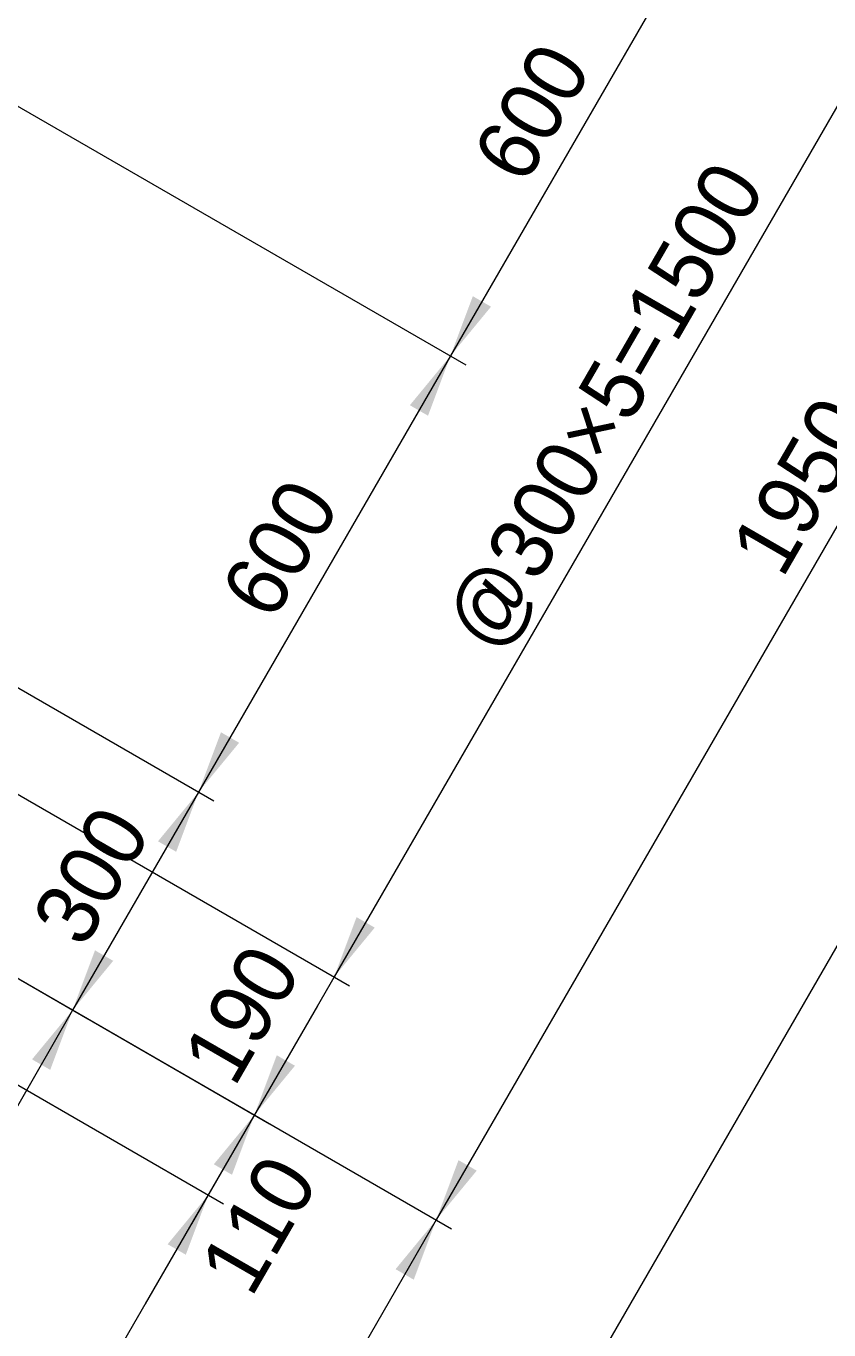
# Model space of a CAD drawing. Units: millimetres at full size, sheet at 1:30; some dimension numbers follow another scale. Extents: x 300 to 12300, y 300 to 8610.
# Drawn here: x 7298 to 8255, y 4040 to 5593 of the extents above; entities that cross this region are included whole.
import ezdxf
from ezdxf.enums import TextEntityAlignment as Align

# ---------------------------------------------------------------- set-up
doc = ezdxf.new("R2010")
doc.units = ezdxf.units.MM
doc.header["$LTSCALE"] = 30
doc.layers.add('寸法', color=7, linetype='Continuous', lineweight=13)
doc.styles.add('ＭＳ Ｐゴシック', font='')
doc.styles.get('ＭＳ Ｐゴシック').set_extended_font_data('MS PGothic')

# ---------------------------------------------------------------- blocks, each defined once
blk = doc.blocks.new('filled_arrow')
at = {"color": 0, "linetype": 'Continuous', "lineweight": -2}
blk.add_solid([(7.5, 1.25), (0, 0), (7.5, -1.25)], dxfattribs=at)

msp = doc.modelspace()

# ---------------------------------------------------------------- linework, layer by layer
at = {"layer": '寸法'}
for p, q in [((8761.71, 5859.54), (7786.71, 4170.79)), ((6754.98, 5805.74), (7821.91, 5189.75)), ((6754.98, 5805.74), (7821.91, 5189.75)), ((8415.23, 5759.4), (7665.23, 4460.36)), ((8103.7, 5719.82), (7803.73, 5200.25)), ((8903.22, 5604.63), (6203.22, 928.09)), ((6454.98, 5286.13), (7521.91, 4670.14)), ((6454.98, 5286.13), (7521.91, 4670.14)), ((7803.73, 5200.25), (7503.73, 4680.64)), ((6404.41, 5188.3), (7683.41, 4449.86)), ((6404.41, 5188.3), (7683.41, 4449.86)), ((6356.92, 4996.28), (7804.9, 4160.29)), ((6356.92, 4996.28), (7804.9, 4160.29)), ((6356.92, 4996.28), (7588.39, 4285.29)), ((6356.92, 4996.28), (7588.39, 4285.29)), ((6356.92, 4996.28), (7371.89, 4410.29)), ((6356.92, 4996.28), (7371.89, 4410.29)), ((6255.01, 4928.1), (7533.4, 4190.03)), ((6255.01, 4928.1), (7533.4, 4190.03)), ((7503.73, 4680.64), (7353.7, 4420.79)), ((7740.23, 4590.27), (7495.21, 4165.88)), ((7353.7, 4420.79), (7203.7, 4160.98)), ((7645.21, 4425.69), (7440.21, 4070.62)), ((7515.21, 4200.53), (6765.21, 2901.49)), ((7786.71, 4170.79), (6886.71, 2611.94))]:
    msp.add_line(p, q, dxfattribs=at)

# ---------------------------------------------------------------- block references
at = {"layer": '寸法', "xscale": 10, "yscale": 10}
for p, rotation in [((7803.73, 5200.25), 60), ((7803.73, 5200.25), 240), ((7503.73, 4680.64), 60), ((7503.73, 4680.64), 240), ((7665.23, 4460.36), 60), ((7665.23, 4460.36), 60), ((7353.7, 4420.79), 60), ((7353.7, 4420.79), 240), ((7570.21, 4295.79), 60), ((7570.21, 4295.79), 240), ((7786.71, 4170.79), 60), ((7515.21, 4200.53), 240), ((7515.21, 4200.53), 240), ((7786.71, 4170.79), 240)]:
    msp.add_blockref('filled_arrow', p, dxfattribs=dict(at, rotation=rotation))

# ---------------------------------------------------------------- texts
at = {"layer": '寸法', "style": 'ＭＳ Ｐゴシック'}
for s, p in [('600', (7900.45, 5490.79)), ('@300×5=1500', (7986.97, 5140.63)), ('1950', (8220.95, 5045.91)), ('600', (7600.47, 4971.2)), ('300', (7375.45, 4581.46)), ('190', (7554.63, 4416.15)), ('110', (7574.85, 4165.47))]:
    msp.add_text(s, height=74.23, rotation=60, dxfattribs=at).set_placement(p, align=Align.MIDDLE_CENTER)

doc.saveas('drawing.dxf')
